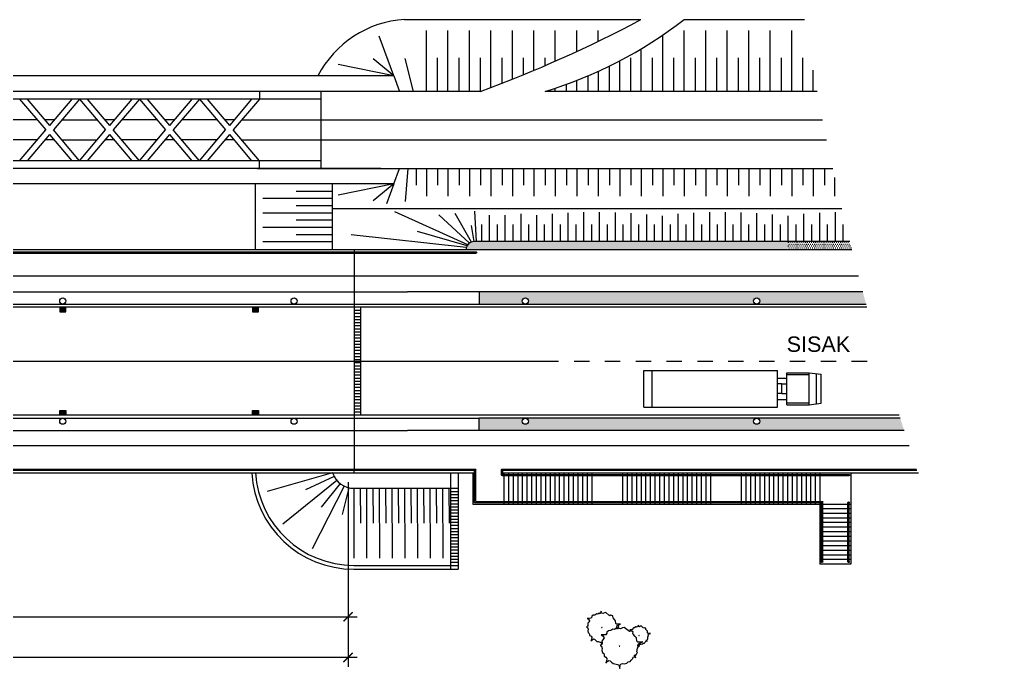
# Model space of a CAD drawing. Header units: millimetres. Extents: x -220 to 35592, y 35 to 30950.
# Drawn here: x 22033 to 28375, y 21822 to 26032 of the extents above; entities that cross this region are included whole.
import ezdxf

# ---------------------------------------------------------------- set-up
doc = ezdxf.new("R2010")
doc.units = ezdxf.units.MM
doc.header["$LTSCALE"] = 350
doc.header["$MEASUREMENT"] = 0
doc.header["$PDSIZE"] = 35
doc.layers.add('050', color=132, linetype='Continuous', lineweight=50)
for name, color, linetype in [('BETON tanko', 40, 'Continuous'), ('KOTE', 9, 'Continuous'), ('POM', 9, 'Continuous'), ('SRAFURA', 8, 'Continuous'), ('Tekst', 3, 'Continuous')]:
    doc.layers.add(name, color=color, linetype=linetype)
doc.styles.get("Standard").update_dxf_attribs({"font": 'ARIAL.TTF'})
doc.dimstyles.new('M1-350', dxfattribs={"dimscale": 30, "dimtxt": 2.5, "dimasz": 2, "dimexe": 2, "dimexo": 2, "dimtad": 1, "dimdec": 0, "dimzin": 9, "dimtxsty": 'Standard', "dimblk": 'ARCHTICK', "dimcen": 2.5, "dimdle": 2, "dimadec": 0, "dimazin": 2, "dimtfac": 1, "dimtdec": 0, "dimtmove": 0, "dimatfit": 2, "dimldrblk": 'ARCHTICK', "dimfxl": 0, "dimfrac": 2, "dimarcsym": 0})

# ---------------------------------------------------------------- blocks, each defined once
blk = doc.blocks.new('_ArchTick')
at = {"layer": '050', "color": 0, "const_width": 0.15}
blk.add_lwpolyline([(-0.5, -0.5), (0.5, 0.5)], dxfattribs=at)
blk = doc.blocks.new('*D30')
at = {"layer": 'Defpoints', "color": 0}
for p in [(24163.5, 23090.7), (15563.5, 22840.7), (24163.5, 22157.7)]:
    blk.add_point(p, dxfattribs=at)
at = {"layer": 'POM', "color": 0, "lineweight": -2}
for p, q in [((24163.5, 23030.7), (24163.5, 22097.7)), ((15563.5, 22780.7), (15563.5, 22097.7)), ((15503.5, 22157.7), (24223.5, 22157.7))]:
    blk.add_line(p, q, dxfattribs=at)
at = {"layer": 'POM', "color": 0, "lineweight": -2, "xscale": 60, "yscale": 60, "zscale": 60, "rotation": 180}
blk.add_blockref('_ArchTick', (15563.5, 22157.7), dxfattribs=at)
at = {"layer": 'POM', "color": 0, "lineweight": -2, "xscale": 60, "yscale": 60, "zscale": 60}
blk.add_blockref('_ArchTick', (24163.5, 22157.7), dxfattribs=at)
at = {"layer": 'POM', "color": 0, "insert": (19728.5, 22214.8), "char_height": 75, "attachment_point": 5}
blk.add_mtext('8600', dxfattribs=at)
blk = doc.blocks.new('*D31')
at = {"layer": 'Defpoints', "color": 0}
for p in [(6963.5, 22564.2), (24163.5, 22564.2), (6963.5, 21893)]:
    blk.add_point(p, dxfattribs=at)
at = {"layer": 'POM', "color": 0, "lineweight": -2}
for p, q in [((6963.5, 22504.2), (6963.5, 21833)), ((24163.5, 22504.2), (24163.5, 21833)), ((24223.5, 21893), (6903.5, 21893))]:
    blk.add_line(p, q, dxfattribs=at)
at = {"layer": 'POM', "color": 0, "lineweight": -2, "xscale": 60, "yscale": 60, "zscale": 60, "rotation": 180}
blk.add_blockref('_ArchTick', (6963.5, 21893), dxfattribs=at)
at = {"layer": 'POM', "color": 0, "lineweight": -2, "xscale": 60, "yscale": 60, "zscale": 60}
blk.add_blockref('_ArchTick', (24163.5, 21893), dxfattribs=at)
at = {"layer": 'POM', "color": 0, "insert": (15563.5, 21950), "char_height": 75, "attachment_point": 5}
blk.add_mtext('17200', dxfattribs=at)

msp = doc.modelspace()

# ---------------------------------------------------------------- hatches: boundary and pattern name
at = {"layer": 'POM'}
h = msp.add_hatch(dxfattribs=at)
h.set_pattern_fill('DOTS', color=256, scale=200, style=0)
edge = h.paths.add_edge_path(flags=16)
edge.add_arc((26813.5, 24205.7), 20, 0, 360)
edge = h.paths.add_edge_path(flags=16)
edge.add_arc((25313.5, 24205.7), 20, 0, 360)
h.paths.add_polyline_path([(27522.8, 24185.7), (27501.1, 24265.7), (25013.5, 24265.7), (25013.5, 24185.7)])
h = msp.add_hatch(dxfattribs=at)
h.set_pattern_fill('DOTS', color=256, scale=200, style=0)
edge = h.paths.add_edge_path(flags=16)
edge.add_arc((26813.5, 23425.7), 20, 0, 360)
edge = h.paths.add_edge_path(flags=16)
edge.add_arc((25313.5, 23425.7), 20, 0, 360)
h.paths.add_polyline_path([(27744, 23445.7), (25013.5, 23445.7), (25013.5, 23365.7), (27770.1, 23365.7)])
h = msp.add_hatch(dxfattribs=at)
h.set_pattern_fill('DOTS', color=256, scale=200, style=0)
edge = h.paths.add_edge_path()
edge.add_arc((22397.5, 23111.7), 4, 0, 360)
h = msp.add_hatch(dxfattribs=at)
h.set_pattern_fill('DOTS', color=256, scale=200, style=0)
edge = h.paths.add_edge_path()
edge.add_arc((22997.5, 23111.7), 4, 0, 360)
h = msp.add_hatch(dxfattribs=at)
h.set_pattern_fill('DOTS', color=256, scale=200, style=0)
edge = h.paths.add_edge_path()
edge.add_arc((23597.5, 23111.7), 4, 0, 360)
h = msp.add_hatch(dxfattribs=at)
h.set_pattern_fill('DOTS', color=256, scale=200, style=0)
edge = h.paths.add_edge_path()
edge.add_arc((24197.5, 23111.7), 4, 0, 360)
h = msp.add_hatch(dxfattribs=at)
h.set_pattern_fill('DOTS', color=256, scale=200, style=0)
edge = h.paths.add_edge_path()
edge.add_arc((24797.5, 23111.7), 4, 0, 360)
h = msp.add_hatch(dxfattribs=at)
h.set_pattern_fill('DOTS', color=256, scale=200, style=0)
edge = h.paths.add_edge_path()
edge.add_arc((27186.3, 23035.7), 5, 0, 360)
h = msp.add_hatch(dxfattribs=at)
h.set_pattern_fill('DOTS', color=256, scale=200, style=0)
edge = h.paths.add_edge_path()
edge.add_arc((28186.3, 23035.7), 5, 0, 360)
h = msp.add_hatch(dxfattribs=at)
h.set_pattern_fill('DOTS', color=256, scale=200, style=0)
edge = h.paths.add_edge_path()
edge.add_arc((27013.1, 22867.4), 5, 0, 360)
h = msp.add_hatch(dxfattribs=at)
h.set_pattern_fill('DOTS', color=256, scale=200, style=0)
edge = h.paths.add_edge_path()
edge.add_arc((26986.3, 22735.7), 5, 0, 360)
h = msp.add_hatch(dxfattribs=at)
h.set_pattern_fill('DOTS', color=256, scale=200, style=0)
edge = h.paths.add_edge_path()
edge.add_arc((27186.3, 22735.7), 5, 0, 360)
h = msp.add_hatch(dxfattribs=at)
h.set_pattern_fill('DOTS', color=256, scale=200, style=0)
edge = h.paths.add_edge_path()
edge.add_arc((27386.3, 22735.7), 5, 0, 360)
h = msp.add_hatch(dxfattribs=at)
h.set_pattern_fill('DOTS', color=256, scale=200, style=0)
edge = h.paths.add_edge_path()
edge.add_arc((27586.3, 22735.7), 5, 0, 360)
h = msp.add_hatch(dxfattribs=at)
h.set_pattern_fill('DOTS', color=256, scale=200, style=0)
edge = h.paths.add_edge_path()
edge.add_arc((27786.3, 22735.7), 5, 0, 360)
h = msp.add_hatch(dxfattribs=at)
h.set_pattern_fill('DOTS', color=256, scale=200, style=0)
edge = h.paths.add_edge_path()
edge.add_arc((27986.3, 22735.7), 5, 0, 360)
h = msp.add_hatch(dxfattribs=at)
h.set_pattern_fill('DOTS', color=256, scale=200, style=0)
edge = h.paths.add_edge_path()
edge.add_arc((28369.8, 22567.6), 5, 0, 360)
h = msp.add_hatch(dxfattribs=at)
h.set_pattern_fill('DOTS', color=256, scale=200, style=0)
edge = h.paths.add_edge_path()
edge.add_arc((27044.7, 22495.7), 5, 0, 360)
h = msp.add_hatch(dxfattribs=at)
h.set_pattern_fill('DOTS', color=256, scale=200, style=0)
edge = h.paths.add_edge_path()
edge.add_arc((27244.7, 22495.7), 5, 0, 360)
h = msp.add_hatch(dxfattribs=at)
h.set_pattern_fill('DOTS', color=256, scale=200, style=0)
edge = h.paths.add_edge_path()
edge.add_arc((27444.7, 22495.7), 5, 0, 360)
h = msp.add_hatch(dxfattribs=at)
h.set_pattern_fill('DOTS', color=256, scale=200, style=0)
edge = h.paths.add_edge_path()
edge.add_arc((27644.7, 22495.7), 5, 0, 360)
h = msp.add_hatch(dxfattribs=at)
h.set_pattern_fill('DOTS', color=256, scale=200, style=0)
edge = h.paths.add_edge_path()
edge.add_arc((27844.7, 22495.7), 5, 0, 360)
h = msp.add_hatch(dxfattribs=at)
h.set_pattern_fill('DOTS', color=256, scale=200, style=0)
edge = h.paths.add_edge_path()
edge.add_arc((28044.7, 22495.7), 5, 0, 360)
at = {"layer": 'SRAFURA'}
h = msp.add_hatch(dxfattribs=at)
h.set_pattern_fill('DOTS', color=256, scale=200, style=0)
edge = h.paths.add_edge_path()
edge.add_arc((24981.7, 24537.4), 53.3, 90.26993, 176.46847)
edge.add_line((24928.5, 24540.7), (27018.3, 24540.7))
edge.add_line((27018.3, 24540.7), (27018.3, 24590.7))
edge.add_line((27018.3, 24590.7), (24981.4, 24590.7))
h = msp.add_hatch(dxfattribs=at)
h.set_pattern_fill('DOTS', color=256, scale=200, style=0)
h.paths.add_polyline_path([(27417, 24590.7), (27429.5, 24540.7), (27018.3, 24540.7), (27018.3, 24590.7)])
h = msp.add_hatch(color=256, dxfattribs=at)
edge = h.paths.add_edge_path()
edge.add_arc((22397.5, 24519.7), 4, 0, 360)
h = msp.add_hatch(color=256, dxfattribs=at)
edge = h.paths.add_edge_path()
edge.add_arc((22997.5, 24519.7), 4, 0, 360)
h = msp.add_hatch(color=256, dxfattribs=at)
edge = h.paths.add_edge_path()
edge.add_arc((23597.5, 24519.7), 4, 0, 360)
h = msp.add_hatch(color=256, dxfattribs=at)
edge = h.paths.add_edge_path()
edge.add_arc((24197.5, 24519.7), 4, 0, 360)
h = msp.add_hatch(color=256, dxfattribs=at)
edge = h.paths.add_edge_path()
edge.add_arc((24797.5, 24519.7), 4, 0, 360)
h = msp.add_hatch(color=256, dxfattribs=at)
edge = h.paths.add_edge_path()
edge.add_arc((24994, 24519.7), 4, 0, 360)

# ---------------------------------------------------------------- linework, layer by layer
at = {"layer": 'BETON tanko'}
for p, q in [((22147.5, 25380.7), (21918.8, 25380.7)), ((22257.6, 25380.7), (22197.5, 25380.7)), ((22307.6, 25380.7), (22536.3, 25380.7)), ((22646.4, 25380.7), (22586.3, 25380.7)), ((22925, 25380.7), (22696.4, 25380.7)), ((23035.1, 25380.7), (22975, 25380.7)), ((23035.1, 25380.7), (22975, 25380.7)), ((23313.8, 25380.7), (23085.1, 25380.7)), ((23423.9, 25380.7), (23363.8, 25380.7)), ((23473.9, 25380.7), (27240.7, 25380.7)), ((22147.5, 25250.7), (21918.8, 25250.7)), ((22257.6, 25250.7), (22197.5, 25250.7)), ((22307.6, 25250.7), (22536.3, 25250.7)), ((22646.4, 25250.7), (22586.3, 25250.7)), ((22925, 25250.7), (22696.4, 25250.7)), ((23035.1, 25250.7), (22975, 25250.7)), ((23035.1, 25250.7), (22975, 25250.7)), ((23313.8, 25250.7), (23085.1, 25250.7)), ((23423.9, 25250.7), (23363.8, 25250.7)), ((23473.9, 25250.7), (27267, 25250.7)), ((24203.5, 24515.7), (24203.5, 23115.7)), ((27474.5, 24365.7), (5596.3, 24365.7)), ((21548.2, 24265.7), (23048.2, 24265.7)), ((23048.2, 24265.7), (24548.2, 24265.7)), ((25013.5, 24265.7), (24548.2, 24265.7)), ((25013.5, 24265.7), (25013.5, 24185.7)), ((15601, 23815.7), (25528.9, 23815.7)), ((25628.9, 23815.7), (25728.9, 23815.7)), ((25828.9, 23815.7), (25928.9, 23815.7)), ((26028.9, 23815.7), (26128.9, 23815.7)), ((26228.9, 23815.7), (26328.9, 23815.7)), ((26428.9, 23815.7), (26528.9, 23815.7)), ((26628.9, 23815.7), (26728.9, 23815.7)), ((26828.9, 23815.7), (26928.9, 23815.7)), ((27028.9, 23815.7), (27128.9, 23815.7)), ((27228.9, 23815.7), (27328.9, 23815.7)), ((27428.9, 23815.7), (27528.9, 23815.7)), ((25013.5, 23365.7), (25013.5, 23445.7)), ((21548.2, 23365.7), (23048.2, 23365.7)), ((23048.2, 23365.7), (24548.2, 23365.7)), ((25013.5, 23365.7), (24548.2, 23365.7)), ((27803.3, 23265.7), (5364.5, 23265.7))]:
    msp.add_line(p, q, dxfattribs=at)
at = {"layer": 'KOTE'}
for p, q in [((15558.7, 24523.7), (24994, 24523.7)), ((15558.7, 24515.7), (24994, 24515.7))]:
    msp.add_line(p, q, dxfattribs=at)
for centre in [(22397.5, 24519.7), (22997.5, 24519.7), (23597.5, 24519.7), (24197.5, 24519.7), (24797.5, 24519.7), (24994, 24519.7)]:
    msp.add_circle(centre, 4, dxfattribs=at)
at = {"layer": 'POM'}
for p, q in [((24529.8, 26031.6), (26062.8, 26031.6)), ((26342.4, 26031.6), (27124.6, 26031.6)), ((24671.6, 25565.7), (24671.6, 25960.8)), ((24811, 25565.7), (24811, 25960.8)), ((24950.3, 25565.7), (24950.3, 25960.8)), ((25089.7, 25590.5), (25089.7, 25960.8)), ((25229, 25644.6), (25229, 25960.8)), ((25368.4, 25701.5), (25368.4, 25960.8)), ((25507.7, 25761.5), (25507.7, 25960.8)), ((25647, 25824.6), (25647, 25960.8)), ((25786.4, 25890.7), (25786.4, 25960.8)), ((26343.8, 25565.7), (26343.8, 25960.8)), ((26483.1, 25565.7), (26483.1, 25960.8)), ((26622.4, 25565.7), (26622.4, 25960.8)), ((26761.8, 25565.7), (26761.8, 25960.8)), ((26901.1, 25565.7), (26901.1, 25960.8)), ((27040.5, 25565.7), (27040.5, 25960.8)), ((24459.6, 25665.7), (24365.6, 25922.9)), ((26204.4, 25565.7), (26204.4, 25930.8)), ((26065.1, 25565.7), (26065.1, 25841.4)), ((24459.6, 25665.7), (24326.8, 25776.1)), ((24588.3, 25565.7), (24532.8, 25779.2)), ((24744.3, 25565.7), (24744.3, 25782.2)), ((24883.7, 25565.7), (24883.7, 25782.2)), ((25023, 25565.7), (25023, 25782.2)), ((25162.4, 25618.3), (25162.4, 25782.2)), ((25301.7, 25673.9), (25301.7, 25782.2)), ((25441.1, 25732.5), (25441.1, 25782.2)), ((25925.7, 25565.7), (25925.7, 25763.2)), ((25998.4, 25565.7), (25998.4, 25782.2)), ((26137.8, 25565.7), (26137.8, 25782.2)), ((26277.1, 25565.7), (26277.1, 25782.2)), ((26416.5, 25565.7), (26416.5, 25782.2)), ((26555.8, 25565.7), (26555.8, 25782.2)), ((26695.1, 25565.7), (26695.1, 25782.2)), ((26834.5, 25565.7), (26834.5, 25782.2)), ((26973.8, 25565.7), (26973.8, 25782.2)), ((27113.2, 25565.7), (27113.2, 25782.2)), ((24459.6, 25665.7), (24099.6, 25739.8)), ((25786.4, 25694.8), (25786.4, 25565.7)), ((25859.1, 25565.7), (25859.1, 25729.5)), ((27179.8, 25565.7), (27179.8, 25703.8)), ((24459.6, 25665.7), (20661.9, 25665.7)), ((24459.6, 25665.7), (24496.1, 25565.7)), ((25647, 25565.7), (25647, 25636.6)), ((25719.7, 25565.7), (25719.7, 25666.1)), ((25023, 25565.7), (8037.9, 25565.7)), ((23588.2, 25565.7), (23588.2, 25515.7)), ((23988.2, 25065.7), (23988.2, 25565.7)), ((27205.1, 25565.7), (25441.1, 25565.7)), ((25507.7, 25565.7), (25507.7, 25586.6)), ((25580.4, 25565.7), (25580.4, 25611.6)), ((23988.2, 25515.7), (8037.9, 25515.7)), ((22033.2, 25515.7), (22202.6, 25315.7)), ((22083.2, 25515.7), (22227.6, 25345.2)), ((22371.9, 25515.7), (22227.6, 25345.2)), ((22421.9, 25515.7), (22252.6, 25315.7)), ((22421.9, 25515.7), (22591.3, 25315.7)), ((22471.9, 25515.7), (22616.3, 25345.2)), ((22760.7, 25515.7), (22616.3, 25345.2)), ((22810.7, 25515.7), (22641.3, 25315.7)), ((22810.7, 25515.7), (22980.1, 25315.7)), ((22860.7, 25515.7), (23005.1, 25345.2)), ((23149.4, 25515.7), (23005.1, 25345.2)), ((23199.4, 25515.7), (23030.1, 25315.7)), ((23199.4, 25515.7), (23368.8, 25315.7)), ((23249.4, 25515.7), (23393.8, 25345.2)), ((23538.2, 25515.7), (23393.8, 25345.2)), ((23588.2, 25515.7), (23418.8, 25315.7)), ((22033.2, 25115.7), (22202.6, 25315.7)), ((22421.9, 25115.7), (22252.6, 25315.7)), ((22421.9, 25115.7), (22591.3, 25315.7)), ((22810.7, 25115.7), (22641.3, 25315.7)), ((22810.7, 25115.7), (22980.1, 25315.7)), ((23199.4, 25115.7), (23030.1, 25315.7)), ((23199.4, 25115.7), (23368.8, 25315.7)), ((23588.2, 25115.7), (23418.8, 25315.7)), ((22227.6, 25286.1), (22083.2, 25115.7)), ((22227.6, 25286.1), (22371.9, 25115.7)), ((22616.3, 25286.1), (22471.9, 25115.7)), ((22616.3, 25286.1), (22760.7, 25115.7)), ((23005.1, 25286.1), (22860.7, 25115.7)), ((23005.1, 25286.1), (23149.4, 25115.7)), ((23393.8, 25286.1), (23249.4, 25115.7)), ((23393.8, 25286.1), (23538.2, 25115.7)), ((23988.2, 25115.7), (8037.9, 25115.7)), ((23588.2, 25065.7), (23588.2, 25115.7)), ((23977, 25065.7), (8037.9, 25065.7)), ((23574.7, 25065.7), (27306.3, 25065.7)), ((24377, 25065.7), (23977, 25065.7)), ((24459.6, 24965.7), (24496.1, 25065.7)), ((24494.1, 25065.7), (25246.8, 25065.7)), ((24552.2, 25065.7), (24534, 24852.1)), ((24605, 25065.7), (24605, 24957.4)), ((24671.6, 25065.7), (24671.6, 24885.3)), ((24744.3, 25065.7), (24744.3, 24957.4)), ((24811, 25065.7), (24811, 24885.3)), ((24883.7, 25065.7), (24883.7, 24957.4)), ((24950.3, 25065.7), (24950.3, 24885.3)), ((25023, 25065.7), (25023, 24957.4)), ((25089.7, 25065.7), (25089.7, 24885.3)), ((25162.4, 25065.7), (25162.4, 24957.4)), ((25229, 25065.7), (25229, 24885.3)), ((25301.7, 25065.7), (25301.7, 24957.4)), ((25368.4, 25065.7), (25368.4, 24885.3)), ((25441.1, 25065.7), (25441.1, 24957.4)), ((25507.7, 25065.7), (25507.7, 24885.3)), ((25580.4, 25065.7), (25580.4, 24957.4)), ((25647, 25065.7), (25647, 24885.3)), ((25719.7, 25065.7), (25719.7, 24957.4)), ((25786.4, 25065.7), (25786.4, 24885.3)), ((25859.1, 25065.7), (25859.1, 24957.4)), ((25925.7, 25065.7), (25925.7, 24885.3)), ((25998.4, 25065.7), (25998.4, 24957.4)), ((26065.1, 25065.7), (26065.1, 24885.3)), ((26137.8, 25065.7), (26137.8, 24957.4)), ((26204.4, 25065.7), (26204.4, 24885.3)), ((26277.1, 25065.7), (26277.1, 24957.4)), ((26343.8, 25065.7), (26343.8, 24885.3)), ((26416.5, 25065.7), (26416.5, 24957.4)), ((26483.1, 25065.7), (26483.1, 24885.3)), ((26555.8, 25065.7), (26555.8, 24957.4)), ((26622.4, 25065.7), (26622.4, 24885.3)), ((26695.1, 25065.7), (26695.1, 24957.4)), ((26761.8, 25065.7), (26761.8, 24885.3)), ((26834.5, 25065.7), (26834.5, 24957.4)), ((26901.1, 25065.7), (26901.1, 24885.3)), ((26973.8, 25065.7), (26973.8, 24957.4)), ((27040.5, 25065.7), (27040.5, 24885.3)), ((27113.2, 25065.7), (27113.2, 24957.4)), ((27179.8, 25065.7), (27179.8, 24885.3)), ((27252.5, 25065.7), (27252.5, 24957.4)), ((27319.2, 25007.3), (27319.2, 24885.3)), ((24459.6, 24965.7), (20513.9, 24965.7)), ((23563.5, 24540.7), (23563.5, 24965.7)), ((24063.5, 24540.7), (24063.5, 24965.7)), ((24459.6, 24965.7), (24099.6, 24891.5)), ((24459.6, 24965.7), (24326.8, 24855.2)), ((24459.6, 24965.7), (24412.6, 24837)), ((24063.5, 24869.8), (23610.6, 24869.8)), ((24063.5, 24916.6), (23826.9, 24916.6)), ((24063.5, 24823), (23826.9, 24823)), ((24063.5, 24805.7), (27365.2, 24805.7)), ((24063.5, 24776.2), (23610.6, 24776.2)), ((24940.2, 24570.8), (24466.5, 24783.3)), ((24951.4, 24581.2), (24751.8, 24763.6)), ((24963.6, 24587.5), (24857.7, 24774.4)), ((24996.3, 24590.7), (24984.9, 24787.9)), ((25081.4, 24590.7), (25081.4, 24761.8)), ((25183.4, 24590.7), (25183.4, 24761.8)), ((25285.3, 24590.7), (25285.3, 24770.9)), ((25387.3, 24590.7), (25387.3, 24761.8)), ((25489.2, 24590.7), (25489.2, 24770.9)), ((25591.2, 24590.7), (25591.2, 24777.3)), ((25693.1, 24590.7), (25693.1, 24780.9)), ((25795, 24590.7), (25795, 24781.7)), ((25897, 24590.7), (25897, 24779.7)), ((25998.9, 24590.7), (25998.9, 24775)), ((26100.9, 24590.7), (26100.9, 24767.6)), ((26202.8, 24590.7), (26202.8, 24757.3)), ((26304.7, 24590.7), (26304.7, 24770.9)), ((26406.7, 24590.7), (26406.7, 24777.3)), ((26508.6, 24590.7), (26508.6, 24780.9)), ((26610.6, 24590.7), (26610.6, 24781.7)), ((26712.5, 24590.7), (26712.5, 24779.7)), ((26814.5, 24590.7), (26814.5, 24775)), ((26916.4, 24590.7), (26916.4, 24767.6)), ((27018.3, 24590.7), (27018.3, 24757.3)), ((27120.3, 24590.7), (27120.3, 24770.9)), ((27222.2, 24590.7), (27222.2, 24777.3)), ((27324.2, 24590.7), (27324.2, 24780.9)), ((24063.5, 24682.5), (23610.6, 24682.5)), ((24063.5, 24729.3), (23826.9, 24729.3)), ((24981.4, 24590.7), (24963.1, 24696.4)), ((25030.5, 24590.7), (25030.5, 24701)), ((25132.4, 24590.7), (25132.4, 24701)), ((25234.4, 24590.7), (25234.4, 24701)), ((25336.3, 24590.7), (25336.3, 24701)), ((25438.2, 24590.7), (25438.2, 24701)), ((25540.2, 24590.7), (25540.2, 24701)), ((25642.1, 24590.7), (25642.1, 24701)), ((25744.1, 24590.7), (25744.1, 24701)), ((25846, 24590.7), (25846, 24701)), ((25948, 24590.7), (25948, 24701)), ((26049.9, 24590.7), (26049.9, 24701)), ((26151.8, 24590.7), (26151.8, 24701)), ((26253.8, 24590.7), (26253.8, 24701)), ((26355.7, 24590.7), (26355.7, 24701)), ((26457.7, 24590.7), (26457.7, 24701)), ((26559.6, 24590.7), (26559.6, 24701)), ((26661.5, 24590.7), (26661.5, 24701)), ((26763.5, 24590.7), (26763.5, 24701)), ((26865.4, 24590.7), (26865.4, 24701)), ((26967.4, 24590.7), (26967.4, 24701)), ((27069.3, 24590.7), (27069.3, 24701)), ((27171.2, 24590.7), (27171.2, 24701)), ((27273.2, 24590.7), (27273.2, 24701)), ((27375.1, 24590.7), (27375.1, 24701)), ((24063.5, 24635.7), (23826.9, 24635.7)), ((24930.3, 24551.7), (24184.4, 24635.1)), ((24935.4, 24563.8), (24613.6, 24656)), ((24063.5, 24588.9), (23610.6, 24588.9)), ((27018.3, 24590.7), (24981.4, 24590.7)), ((27417, 24590.7), (27018.3, 24590.7)), ((20424, 24540.7), (24928.5, 24540.7)), ((24203.5, 24540.7), (24203.5, 24523.7)), ((24928.5, 24540.7), (27018.3, 24540.7)), ((27018.3, 24540.7), (27429.5, 24540.7)), ((27501.1, 24265.7), (25013.5, 24265.7)), ((23047.2, 24165.7), (21547.2, 24165.7)), ((21549.1, 24185.7), (23049.1, 24185.7)), ((22333.5, 24165.7), (22293.5, 24165.7)), ((22293.5, 24165.7), (22293.5, 24135.7)), ((22298.5, 24135.7), (22298.5, 24165.7)), ((22303.5, 24135.7), (22303.5, 24165.7)), ((22308.5, 24135.7), (22308.5, 24165.7)), ((22313.5, 24135.7), (22313.5, 24165.7)), ((22318.5, 24135.7), (22318.5, 24165.7)), ((22323.5, 24135.7), (22323.5, 24165.7)), ((22328.5, 24135.7), (22328.5, 24165.7)), ((22333.5, 24135.7), (22333.5, 24165.7)), ((24547.2, 24165.7), (23047.2, 24165.7)), ((23049.1, 24185.7), (24549.1, 24185.7)), ((23543.5, 24165.7), (23543.5, 24135.7)), ((23583.5, 24165.7), (23543.5, 24165.7)), ((23548.5, 24135.7), (23548.5, 24165.7)), ((23553.5, 24135.7), (23553.5, 24165.7)), ((23558.5, 24135.7), (23558.5, 24165.7)), ((23563.5, 24135.7), (23563.5, 24165.7)), ((23568.5, 24135.7), (23568.5, 24165.7)), ((23573.5, 24135.7), (23573.5, 24165.7)), ((23578.5, 24135.7), (23578.5, 24165.7)), ((23583.5, 24135.7), (23583.5, 24165.7)), ((24243.5, 24165.7), (24243.5, 23465.7)), ((26047.2, 24165.7), (24547.2, 24165.7)), ((24549.1, 24185.7), (25013.5, 24185.7)), ((25013.5, 24185.7), (27522.8, 24185.7)), ((27528.3, 24165.7), (26047.2, 24165.7)), ((22293.5, 24135.7), (22333.5, 24135.7)), ((23543.5, 24135.7), (23583.5, 24135.7)), ((24203.5, 24145.7), (24243.5, 24145.7)), ((24203.5, 24125.7), (24243.5, 24125.7)), ((24203.5, 24105.7), (24243.5, 24105.7)), ((24203.5, 24085.7), (24243.5, 24085.7)), ((24203.5, 24065.7), (24243.5, 24065.7)), ((24203.5, 24045.7), (24243.5, 24045.7)), ((24203.5, 24025.7), (24243.5, 24025.7)), ((24203.5, 24005.7), (24243.5, 24005.7)), ((24203.5, 23985.7), (24243.5, 23985.7)), ((24203.5, 23965.7), (24243.5, 23965.7)), ((24203.5, 23945.7), (24243.5, 23945.7)), ((24203.5, 23925.7), (24243.5, 23925.7)), ((24203.5, 23905.7), (24243.5, 23905.7)), ((24203.5, 23885.7), (24243.5, 23885.7)), ((24203.5, 23865.7), (24243.5, 23865.7)), ((24203.5, 23845.7), (24243.5, 23845.7)), ((24203.5, 23825.7), (24243.5, 23825.7)), ((24203.5, 23805.7), (24243.5, 23805.7)), ((24203.5, 23785.7), (24243.5, 23785.7)), ((24203.5, 23765.7), (24243.5, 23765.7)), ((24203.5, 23745.7), (24243.5, 23745.7)), ((24203.5, 23725.7), (24243.5, 23725.7)), ((26081.9, 23754.9), (26948.2, 23754.9)), ((26081.9, 23517.7), (26081.9, 23754.9)), ((26134.7, 23517.7), (26134.7, 23754.9)), ((26948.2, 23517.7), (26948.2, 23754.9)), ((27009.4, 23531.9), (27009.4, 23740.7)), ((27009.4, 23740.7), (27154.1, 23740.7)), ((27009.4, 23728), (27154.1, 23728)), ((27154.1, 23740.7), (27232.3, 23730.4)), ((27154.1, 23531.9), (27154.1, 23740.7)), ((27201.7, 23538.1), (27201.7, 23734.4)), ((27232.3, 23542.2), (27232.3, 23730.4)), ((24203.5, 23705.7), (24243.5, 23705.7)), ((24203.5, 23685.7), (24243.5, 23685.7)), ((24203.5, 23665.7), (24243.5, 23665.7)), ((26948.2, 23704.8), (27009.4, 23704.8)), ((26976, 23667.4), (26948.2, 23667.4)), ((26976, 23667.4), (27009.4, 23667.4)), ((26976, 23605.2), (26976, 23667.4)), ((24203.5, 23645.7), (24243.5, 23645.7)), ((24203.5, 23625.7), (24243.5, 23625.7)), ((24203.5, 23605.7), (24243.5, 23605.7)), ((26976, 23605.2), (26948.2, 23605.2)), ((26976, 23605.2), (27009.4, 23605.2)), ((24203.5, 23585.7), (24243.5, 23585.7)), ((24203.5, 23565.7), (24243.5, 23565.7)), ((24203.5, 23545.7), (24243.5, 23545.7)), ((26948.2, 23567.7), (27009.4, 23567.7)), ((27009.4, 23544.5), (27154.1, 23544.5)), ((27009.4, 23531.9), (27154.1, 23531.9)), ((27154.1, 23531.9), (27232.3, 23542.2)), ((23047.2, 23465.7), (21547.2, 23465.7)), ((22293.5, 23465.7), (22293.5, 23495.7)), ((22293.5, 23495.7), (22333.5, 23495.7)), ((22333.5, 23465.7), (22293.5, 23465.7)), ((22298.5, 23465.7), (22298.5, 23495.7)), ((22303.5, 23465.7), (22303.5, 23495.7)), ((22308.5, 23465.7), (22308.5, 23495.7)), ((22313.5, 23465.7), (22313.5, 23495.7)), ((22318.5, 23465.7), (22318.5, 23495.7)), ((22323.5, 23465.7), (22323.5, 23495.7)), ((22328.5, 23465.7), (22328.5, 23495.7)), ((22333.5, 23495.7), (22333.5, 23465.7)), ((24547.2, 23465.7), (23047.2, 23465.7)), ((23543.5, 23495.7), (23583.5, 23495.7)), ((23543.5, 23465.7), (23543.5, 23495.7)), ((23583.5, 23465.7), (23543.5, 23465.7)), ((23548.5, 23465.7), (23548.5, 23495.7)), ((23553.5, 23465.7), (23553.5, 23495.7)), ((23558.5, 23465.7), (23558.5, 23495.7)), ((23563.5, 23465.7), (23563.5, 23495.7)), ((23568.5, 23465.7), (23568.5, 23495.7)), ((23573.5, 23465.7), (23573.5, 23495.7)), ((23578.5, 23465.7), (23578.5, 23495.7)), ((23583.5, 23495.7), (23583.5, 23465.7)), ((24203.5, 23525.7), (24243.5, 23525.7)), ((24203.5, 23505.7), (24243.5, 23505.7)), ((24203.5, 23485.7), (24243.5, 23485.7)), ((27737.5, 23465.7), (24547.2, 23465.7)), ((26081.9, 23517.7), (26948.2, 23517.7)), ((21549.1, 23445.7), (23049.1, 23445.7)), ((23049.1, 23445.7), (24549.1, 23445.7)), ((24549.1, 23445.7), (25013.5, 23445.7)), ((27744, 23445.7), (25013.5, 23445.7)), ((27770.1, 23365.7), (25013.5, 23365.7)), ((15792.5, 23115.7), (24987.5, 23115.7)), ((15796.5, 23107.7), (24983.5, 23107.7)), ((20117.4, 23090.7), (24402.5, 23090.7)), ((24063.5, 23090.7), (23639.2, 22969.5)), ((24203.5, 23090.7), (24203.5, 23107.7)), ((24402.5, 23090.7), (24928.5, 23090.7)), ((24828.5, 23090.7), (24828.5, 22465.7)), ((24878.5, 23090.7), (24878.5, 22465.7)), ((24928.5, 23090.7), (24983.5, 23090.7)), ((24973.5, 23090.7), (24973.5, 22887.7)), ((24973.5, 23090.7), (24983.5, 23090.7)), ((24983.5, 22897.7), (24983.5, 23107.7)), ((24991.5, 22905.7), (24991.5, 23111.7)), ((25159.5, 23076.7), (25159.5, 23111.7)), ((25163.5, 23115.7), (27849.7, 23115.7)), ((25167.5, 23107.7), (27853.1, 23107.7)), ((25167.5, 23080.7), (25167.5, 23107.7)), ((25167.5, 23090.7), (27423.5, 23090.7)), ((25167.5, 23090.7), (27863.2, 23090.7)), ((25173.5, 23090.7), (25173.5, 23080.7)), ((25203.5, 23090.7), (25203.5, 23080.7)), ((25233.5, 23090.7), (25233.5, 23080.7)), ((25263.5, 23090.7), (25263.5, 23080.7)), ((25293.5, 23090.7), (25293.5, 23080.7)), ((25323.5, 23090.7), (25323.5, 23080.7)), ((25353.5, 23090.7), (25353.5, 23080.7)), ((25383.5, 23090.7), (25383.5, 23080.7)), ((25413.5, 23090.7), (25413.5, 23080.7)), ((25443.5, 23090.7), (25443.5, 23080.7)), ((25473.5, 23090.7), (25473.5, 23080.7)), ((25503.5, 23090.7), (25503.5, 23080.7)), ((25533.5, 23090.7), (25533.5, 23080.7)), ((25563.5, 23090.7), (25563.5, 23080.7)), ((25593.5, 23090.7), (25593.5, 23080.7)), ((25623.5, 23090.7), (25623.5, 23080.7)), ((25653.5, 23090.7), (25653.5, 23080.7)), ((25683.5, 23090.7), (25683.5, 23080.7)), ((25713.5, 23090.7), (25713.5, 23080.7)), ((25743.5, 23090.7), (25743.5, 23080.7)), ((25943.5, 23090.7), (25943.5, 23080.7)), ((25973.5, 23090.7), (25973.5, 23080.7)), ((26003.5, 23090.7), (26003.5, 23080.7)), ((26033.5, 23090.7), (26033.5, 23080.7)), ((26063.5, 23090.7), (26063.5, 23080.7)), ((26093.5, 23090.7), (26093.5, 23080.7)), ((26123.5, 23090.7), (26123.5, 23080.7)), ((26153.5, 23090.7), (26153.5, 23080.7)), ((26183.5, 23090.7), (26183.5, 23080.7)), ((26213.5, 23090.7), (26213.5, 23080.7)), ((26243.5, 23090.7), (26243.5, 23080.7)), ((26273.5, 23090.7), (26273.5, 23080.7)), ((26303.5, 23090.7), (26303.5, 23080.7)), ((26333.5, 23090.7), (26333.5, 23080.7)), ((26363.5, 23090.7), (26363.5, 23080.7)), ((26393.5, 23090.7), (26393.5, 23080.7)), ((26423.5, 23090.7), (26423.5, 23080.7)), ((26453.5, 23090.7), (26453.5, 23080.7)), ((26483.5, 23090.7), (26483.5, 23080.7)), ((26513.5, 23090.7), (26513.5, 23080.7)), ((26713.5, 23090.7), (26713.5, 23080.7)), ((26743.5, 23090.7), (26743.5, 23080.7)), ((26773.5, 23090.7), (26773.5, 23080.7)), ((26803.5, 23090.7), (26803.5, 23080.7)), ((26833.5, 23090.7), (26833.5, 23080.7)), ((26863.5, 23090.7), (26863.5, 23080.7)), ((26893.5, 23090.7), (26893.5, 23080.7)), ((26913.1, 23090.7), (27863.2, 23090.7)), ((26923.5, 23090.7), (26923.5, 23080.7)), ((26953.5, 23090.7), (26953.5, 23080.7)), ((26983.5, 23090.7), (26983.5, 23080.7)), ((27013.5, 23090.7), (27013.5, 23080.7)), ((27043.5, 23090.7), (27043.5, 23080.7)), ((27073.5, 23090.7), (27073.5, 23080.7)), ((27103.5, 23090.7), (27103.5, 23080.7)), ((27133.5, 23090.7), (27133.5, 23080.7)), ((27163.5, 23090.7), (27163.5, 23080.7)), ((27193.5, 23090.7), (27193.5, 23080.7)), ((27223.5, 23090.7), (27223.5, 23080.7)), ((27423.5, 23090.7), (27423.5, 22497.7)), ((24091.2, 23041.3), (23739.5, 22758.6)), ((24073.2, 23067.9), (23888.1, 22980)), ((24111.7, 23021.8), (23988.8, 22868.2)), ((25163.5, 23072.7), (27413.5, 23072.7)), ((25167.5, 23080.7), (27413.5, 23080.7)), ((25173.5, 23072.7), (25173.5, 22905.7)), ((25203.5, 23072.7), (25203.5, 22905.7)), ((25233.5, 23072.7), (25233.5, 22905.7)), ((25263.5, 23072.7), (25263.5, 22905.7)), ((25293.5, 23072.7), (25293.5, 22905.7)), ((25323.5, 23072.7), (25323.5, 22905.7)), ((25353.5, 23072.7), (25353.5, 22905.7)), ((25383.5, 23072.7), (25383.5, 22905.7)), ((25413.5, 23072.7), (25413.5, 22905.7)), ((25443.5, 23072.7), (25443.5, 22905.7)), ((25473.5, 23072.7), (25473.5, 22905.7)), ((25503.5, 23072.7), (25503.5, 22905.7)), ((25533.5, 23072.7), (25533.5, 22905.7)), ((25563.5, 23072.7), (25563.5, 22905.7)), ((25593.5, 23072.7), (25593.5, 22905.7)), ((25623.5, 23072.7), (25623.5, 22905.7)), ((25653.5, 23072.7), (25653.5, 22905.7)), ((25683.5, 23072.7), (25683.5, 22905.7)), ((25713.5, 23072.7), (25713.5, 22905.7)), ((25743.5, 23072.7), (25743.5, 22905.7)), ((25943.5, 23072.7), (25943.5, 22905.7)), ((25973.5, 23072.7), (25973.5, 22905.7)), ((26003.5, 23072.7), (26003.5, 22905.7)), ((26033.5, 23072.7), (26033.5, 22905.7)), ((26063.5, 23072.7), (26063.5, 22905.7)), ((26093.5, 23072.7), (26093.5, 22905.7)), ((26123.5, 23072.7), (26123.5, 22905.7)), ((26153.5, 23072.7), (26153.5, 22905.7)), ((26183.5, 23072.7), (26183.5, 22905.7)), ((26213.5, 23072.7), (26213.5, 22905.7)), ((26243.5, 23072.7), (26243.5, 22905.7)), ((26273.5, 23072.7), (26273.5, 22905.7)), ((26303.5, 23072.7), (26303.5, 22905.7)), ((26333.5, 23072.7), (26333.5, 22905.7)), ((26363.5, 23072.7), (26363.5, 22905.7)), ((26393.5, 23072.7), (26393.5, 22905.7)), ((26423.5, 23072.7), (26423.5, 22905.7)), ((26453.5, 23072.7), (26453.5, 22905.7)), ((26483.5, 23072.7), (26483.5, 22905.7)), ((26513.5, 23072.7), (26513.5, 22905.7)), ((26713.5, 23072.7), (26713.5, 22905.7)), ((26743.5, 23072.7), (26743.5, 22905.7)), ((26773.5, 23072.7), (26773.5, 22905.7)), ((26803.5, 23072.7), (26803.5, 22905.7)), ((26833.5, 23072.7), (26833.5, 22905.7)), ((26863.5, 23072.7), (26863.5, 22905.7)), ((26893.5, 23072.7), (26893.5, 22905.7)), ((26923.5, 23072.7), (26923.5, 22905.7)), ((26953.5, 23072.7), (26953.5, 22905.7)), ((26983.5, 23072.7), (26983.5, 22905.7)), ((27013.5, 23072.7), (27013.5, 22905.7)), ((27043.5, 23072.7), (27043.5, 22905.7)), ((27073.5, 23072.7), (27073.5, 22905.7)), ((27103.5, 23072.7), (27103.5, 22905.7)), ((27133.5, 23072.7), (27133.5, 22905.7)), ((27163.5, 23072.7), (27163.5, 22905.7)), ((27193.5, 23072.7), (27193.5, 22905.7)), ((27223.5, 23072.7), (27223.5, 22905.7)), ((24138, 23005.3), (23931.2, 22598.7)), ((24167.8, 22994.6), (24126.2, 22820.3)), ((24201.5, 22990.7), (24202, 22537.2)), ((24201.5, 22990.7), (24828.5, 22990.7)), ((24242.6, 22990.7), (24243.4, 22763.9)), ((24283.7, 22990.7), (24284.2, 22537.2)), ((24324.8, 22990.7), (24325.6, 22763.9)), ((24365.9, 22990.7), (24366.5, 22537.2)), ((24407, 22990.7), (24407.9, 22763.9)), ((24448.1, 22990.7), (24448.7, 22537.2)), ((24489.2, 22990.7), (24490.1, 22763.9)), ((24530.3, 22990.7), (24530.9, 22537.2)), ((24571.5, 22990.7), (24572.3, 22763.9)), ((24612.6, 22990.7), (24613.1, 22537.2)), ((24653.7, 22990.7), (24654.5, 22763.9)), ((24694.8, 22990.7), (24695.3, 22537.2)), ((24735.9, 22990.7), (24736.7, 22763.9)), ((24777, 22990.7), (24777.6, 22537.2)), ((24818.1, 22990.7), (24819, 22763.9)), ((24828.5, 22990.7), (24878.5, 22990.7)), ((24828.5, 22970.7), (24878.5, 22970.7)), ((24828.5, 22950.7), (24878.5, 22950.7)), ((24828.5, 22930.7), (24878.5, 22930.7)), ((24828.5, 22910.7), (24878.5, 22910.7)), ((24983.5, 22897.7), (27233.5, 22897.7)), ((24991.5, 22905.7), (27237.5, 22905.7)), ((25173.5, 22897.7), (25173.5, 22887.7)), ((25203.5, 22897.7), (25203.5, 22887.7)), ((25233.5, 22897.7), (25233.5, 22887.7)), ((25263.5, 22897.7), (25263.5, 22887.7)), ((25293.5, 22897.7), (25293.5, 22887.7)), ((25323.5, 22897.7), (25323.5, 22887.7)), ((25353.5, 22897.7), (25353.5, 22887.7)), ((25383.5, 22897.7), (25383.5, 22887.7)), ((25413.5, 22897.7), (25413.5, 22887.7)), ((25443.5, 22897.7), (25443.5, 22887.7)), ((25473.5, 22897.7), (25473.5, 22887.7)), ((25503.5, 22897.7), (25503.5, 22887.7)), ((25533.5, 22897.7), (25533.5, 22887.7)), ((25563.5, 22897.7), (25563.5, 22887.7)), ((25593.5, 22897.7), (25593.5, 22887.7)), ((25623.5, 22897.7), (25623.5, 22887.7)), ((25653.5, 22897.7), (25653.5, 22887.7)), ((25683.5, 22897.7), (25683.5, 22887.7)), ((25713.5, 22897.7), (25713.5, 22887.7)), ((25743.5, 22897.7), (25743.5, 22887.7)), ((25943.5, 22897.7), (25943.5, 22887.7)), ((25973.5, 22897.7), (25973.5, 22887.7)), ((26003.5, 22897.7), (26003.5, 22887.7)), ((26033.5, 22897.7), (26033.5, 22887.7)), ((26063.5, 22897.7), (26063.5, 22887.7)), ((26093.5, 22897.7), (26093.5, 22887.7)), ((26123.5, 22897.7), (26123.5, 22887.7)), ((26153.5, 22897.7), (26153.5, 22887.7)), ((26183.5, 22897.7), (26183.5, 22887.7)), ((26213.5, 22897.7), (26213.5, 22887.7)), ((26243.5, 22897.7), (26243.5, 22887.7)), ((26273.5, 22897.7), (26273.5, 22887.7)), ((26303.5, 22897.7), (26303.5, 22887.7)), ((26333.5, 22897.7), (26333.5, 22887.7)), ((26363.5, 22897.7), (26363.5, 22887.7)), ((26393.5, 22897.7), (26393.5, 22887.7)), ((26423.5, 22897.7), (26423.5, 22887.7)), ((26453.5, 22897.7), (26453.5, 22887.7)), ((26483.5, 22897.7), (26483.5, 22887.7)), ((26513.5, 22897.7), (26513.5, 22887.7)), ((26713.5, 22897.7), (26713.5, 22887.7)), ((26743.5, 22897.7), (26743.5, 22887.7)), ((26773.5, 22897.7), (26773.5, 22887.7)), ((26803.5, 22897.7), (26803.5, 22887.7)), ((26833.5, 22897.7), (26833.5, 22887.7)), ((26863.5, 22897.7), (26863.5, 22887.7)), ((26893.5, 22897.7), (26893.5, 22887.7)), ((26923.5, 22897.7), (26923.5, 22887.7)), ((26953.5, 22897.7), (26953.5, 22887.7)), ((26983.5, 22897.7), (26983.5, 22887.7)), ((27013.5, 22897.7), (27013.5, 22887.7)), ((27043.5, 22897.7), (27043.5, 22887.7)), ((27073.5, 22897.7), (27073.5, 22887.7)), ((27103.5, 22897.7), (27103.5, 22887.7)), ((27133.5, 22897.7), (27133.5, 22887.7)), ((27163.5, 22897.7), (27163.5, 22887.7)), ((27193.5, 22897.7), (27193.5, 22887.7)), ((27223.5, 22897.7), (27223.5, 22497.7)), ((27233.5, 22512.7), (27233.5, 22897.7)), ((27241.5, 22512.7), (27241.5, 22901.7)), ((27405.5, 22512.7), (27405.5, 22897.7)), ((27413.5, 22512.7), (27413.5, 22897.7)), ((24828.5, 22890.7), (24878.5, 22890.7)), ((24828.5, 22870.7), (24878.5, 22870.7)), ((24828.5, 22850.7), (24878.5, 22850.7)), ((24828.5, 22830.7), (24878.5, 22830.7)), ((24973.5, 22887.7), (27233.5, 22887.7)), ((27233.5, 22857.7), (27223.5, 22857.7)), ((27241.5, 22887.7), (27405.5, 22887.7)), ((27405.5, 22857.7), (27241.5, 22857.7)), ((27413.5, 22887.7), (27423.5, 22887.7)), ((27423.5, 22857.7), (27413.5, 22857.7)), ((24828.5, 22810.7), (24878.5, 22810.7)), ((24828.5, 22790.7), (24878.5, 22790.7)), ((24828.5, 22770.7), (24878.5, 22770.7)), ((27233.5, 22827.7), (27223.5, 22827.7)), ((27233.5, 22797.7), (27223.5, 22797.7)), ((27233.5, 22767.7), (27223.5, 22767.7)), ((27405.5, 22827.7), (27241.5, 22827.7)), ((27405.5, 22797.7), (27241.5, 22797.7)), ((27405.5, 22767.7), (27241.5, 22767.7)), ((27423.5, 22827.7), (27413.5, 22827.7)), ((27423.5, 22797.7), (27413.5, 22797.7)), ((27423.5, 22767.7), (27413.5, 22767.7)), ((24828.5, 22750.7), (24878.5, 22750.7)), ((24828.5, 22730.7), (24878.5, 22730.7)), ((24828.5, 22710.7), (24878.5, 22710.7)), ((27233.5, 22737.7), (27223.5, 22737.7)), ((27233.5, 22707.7), (27223.5, 22707.7)), ((27405.5, 22737.7), (27241.5, 22737.7)), ((27405.5, 22707.7), (27241.5, 22707.7)), ((27423.5, 22737.7), (27413.5, 22737.7)), ((27423.5, 22707.7), (27413.5, 22707.7)), ((24828.5, 22690.7), (24878.5, 22690.7)), ((24828.5, 22670.7), (24878.5, 22670.7)), ((24828.5, 22650.7), (24878.5, 22650.7)), ((27233.5, 22677.7), (27223.5, 22677.7)), ((27233.5, 22647.7), (27223.5, 22647.7)), ((27405.5, 22677.7), (27241.5, 22677.7)), ((27405.5, 22647.7), (27241.5, 22647.7)), ((27423.5, 22677.7), (27413.5, 22677.7)), ((27423.5, 22647.7), (27413.5, 22647.7)), ((24828.5, 22630.7), (24878.5, 22630.7)), ((24828.5, 22610.7), (24878.5, 22610.7)), ((24828.5, 22590.7), (24878.5, 22590.7)), ((27233.5, 22617.7), (27223.5, 22617.7)), ((27233.5, 22587.7), (27223.5, 22587.7)), ((27405.5, 22617.7), (27241.5, 22617.7)), ((27405.5, 22587.7), (27241.5, 22587.7)), ((27423.5, 22617.7), (27413.5, 22617.7)), ((27423.5, 22587.7), (27413.5, 22587.7)), ((24828.5, 22570.7), (24878.5, 22570.7)), ((24828.5, 22550.7), (24878.5, 22550.7)), ((24828.5, 22530.7), (24878.5, 22530.7)), ((27233.5, 22557.7), (27223.5, 22557.7)), ((27233.5, 22527.7), (27223.5, 22527.7)), ((27405.5, 22557.7), (27241.5, 22557.7)), ((27405.5, 22527.7), (27241.5, 22527.7)), ((27423.5, 22557.7), (27413.5, 22557.7)), ((27423.5, 22527.7), (27413.5, 22527.7)), ((24201.5, 22490.7), (24878.5, 22490.7)), ((24201.5, 22465.7), (24878.5, 22465.7)), ((24828.5, 22510.7), (24878.5, 22510.7)), ((27423.5, 22497.7), (27223.5, 22497.7))]:
    msp.add_line(p, q, dxfattribs=at)
for points in [[(25903.8, 22078.5), (25907.3, 22082.4), (25905.5, 22092.6), (25907.9, 22099.6), (25918.9, 22105.1), (25931.1, 22109.8), (25920.1, 22109), (25904.8, 22109), (25899.4, 22113.7), (25898.1, 22131.7), (25892, 22138.7), (25881.7, 22149.7), (25879.8, 22155.2), (25880.4, 22163), (25868.2, 22166.9), (25862.1, 22163.8), (25854.8, 22168.5), (25834.7, 22184.9), (25826.1, 22182.6), (25815.1, 22177.9), (25806.6, 22179.4), (25804.1, 22193.5), (25799.3, 22175.5), (25791.3, 22179.4), (25784, 22174.7), (25776.1, 22175.5), (25764.5, 22168.5), (25752.9, 22167.7), (25744.9, 22160.7), (25744.9, 22154.4), (25738.8, 22147.4), (25727.8, 22145.8), (25714.4, 22145.8), (25723.6, 22141.1), (25729.7, 22130.9), (25724.2, 22120.8), (25718.1, 22114.5), (25719.3, 22105.1), (25717.5, 22095.7), (25709.5, 22091), (25716.9, 22087.1), (25720.5, 22076.2), (25718.1, 22066), (25721.1, 22054.2), (25727.8, 22049.6), (25729.7, 22043.3), (25729.7, 22035.5), (25739.4, 22030.8), (25744.3, 22024.5), (25743.1, 22010.4), (25738.8, 22000.3), (25746.8, 22008.1), (25754.7, 22013.6), (25760.8, 22012), (25768.1, 22004.2), (25777.3, 21997.1), (25785.8, 21996.3), (25806, 21990.9), (25809.2, 21979.7)], [(26044.6, 21976.1), (26047.6, 21975.3), (26051, 21963.5), (26052.6, 21975.3), (26054.1, 21977.2), (26059.4, 21979.2), (26065.2, 21978.7), (26073.6, 21981.1), (26078.5, 21985.1), (26085, 21986), (26088, 21990.4), (26093.8, 21995.8), (26094.2, 21999.7), (26096.1, 22000.7), (26102.9, 21999.2), (26097.2, 22006.1), (26102.9, 22007.1), (26104.8, 22009.5), (26107.1, 22013.9), (26108.6, 22014.9), (26106.7, 22017.3), (26108.3, 22029.6), (26110.9, 22032.5), (26109.8, 22038.9), (26111.3, 22043.3), (26118.2, 22046.7), (26125.8, 22049.6), (26118.9, 22049.1), (26109.4, 22049.1), (26106, 22052.1), (26105.2, 22063.3), (26101.4, 22067.7), (26094.9, 22074.5), (26093.8, 22078), (26094.2, 22082.9), (26086.5, 22085.3), (26082.7, 22083.4), (26078.1, 22086.3), (26065.5, 22096.6), (26060.2, 22095.1), (26053.3, 22092.2), (26048, 22093.1), (26046.5, 22101.9), (26043.4, 22090.7), (26038.5, 22093.1), (26033.9, 22090.2), (26028.9, 22090.7), (26021.7, 22086.3), (26014.4, 22085.8), (26009.5, 22081.4), (26009.5, 22077.5), (26005.7, 22073.1), (25998.8, 22072.1), (25990.4, 22072.1), (25996.1, 22069.2), (25999, 22064.3)]]:
    msp.add_lwpolyline(points, dxfattribs=at)
for points in [[(25916.6, 22098.6), (25910.5, 22076.1), (25900.6, 22081), (25891.4, 22075.1), (25881.5, 22076.1), (25867, 22067.3), (25852.5, 22066.3), (25842.6, 22057.5), (25842.6, 22049.7), (25835, 22040.9), (25821.2, 22038.9), (25804.4, 22038.9), (25815.9, 22033), (25823.5, 22020.3), (25816.6, 22007.6), (25809, 21999.8), (25810.5, 21988.1), (25808.3, 21976.3), (25798.3, 21970.5), (25807.5, 21965.6), (25812.1, 21951.9), (25809, 21939.2), (25812.8, 21924.5), (25821.2, 21918.6), (25823.5, 21910.8), (25823.5, 21901), (25835.7, 21895.1), (25841.8, 21887.3), (25840.3, 21869.7), (25835, 21857), (25844.9, 21866.8), (25854.8, 21873.6), (25862.4, 21871.7), (25871.6, 21861.9), (25883, 21853.1), (25893.7, 21852.1), (25918.9, 21845.3), (25925.7, 21821.8), (25928.8, 21845.3), (25931.8, 21849.2), (25942.5, 21853.1), (25954, 21852.1), (25970.8, 21857), (25980.7, 21864.8), (25993.6, 21866.8), (25999.7, 21875.6), (26011.2, 21886.3), (26011.9, 21894.2), (26015.8, 21896.1), (26029.5, 21893.2), (26018.1, 21906.9), (26029.5, 21908.8), (26033.3, 21913.7), (26037.9, 21922.5), (26040.9, 21924.5), (26037.1, 21929.4), (26040.2, 21953.8), (26045.5, 21959.7), (26043.2, 21972.4), (26046.3, 21981.2), (26060, 21988.1), (26075.3, 21993.9), (26061.5, 21992.9), (26042.5, 21992.9), (26035.6, 21998.8), (26034.1, 22021.3), (26026.4, 22030.1), (26013.5, 22043.8), (26011.2, 22050.7), (26011.9, 22060.4), (25996.7, 22065.3), (25989.1, 22061.4), (25979.9, 22067.3), (25954.7, 22087.8), (25944.1, 22084.9), (25930.3, 22079), (25919.6, 22081)], [(25809.6, 22089.5), (25807.8, 22087.1), (25811.5, 22087.1)], [(26049.9, 22036.9), (26048.8, 22035.4), (26051, 22035.4)], [(25923.5, 21968.5), (25921.2, 21965.6), (25925.7, 21965.6)]]:
    msp.add_lwpolyline(points, close=True, dxfattribs=at)
for centre, radius in [((22313.5, 24205.7), 20), ((23813.5, 24205.7), 20), ((25313.5, 24205.7), 20), ((26813.5, 24205.7), 20), ((22313.5, 23425.7), 20), ((23813.5, 23425.7), 20), ((25313.5, 23425.7), 20), ((26813.5, 23425.7), 20), ((22397.5, 23111.7), 4), ((22997.5, 23111.7), 4), ((23597.5, 23111.7), 4), ((24197.5, 23111.7), 4), ((24797.5, 23111.7), 4), ((24987.5, 23111.7), 4), ((25163.5, 23111.7), 4), ((25763.5, 23111.7), 4), ((26363.5, 23111.7), 4), ((26963.5, 23111.7), 4), ((27563.5, 23111.7), 4), ((25163.5, 23076.7), 4), ((27413.5, 23076.7), 4), ((27237.5, 22901.7), 4), ((27409.5, 22897.7), 4), ((27237.5, 22512.7), 4), ((27409.5, 22512.7), 4)]:
    msp.add_circle(centre, radius, dxfattribs=at)
for centre, radius, start, end in [((24569.3, 25356.9), 675.9, 93.35018, 152.81525), ((22158.8, 33350.6), 8295.1, 290.19926, 298.07568), ((24647.5, 28205.4), 2756.4, 286.73158, 307.94289), ((24981.7, 24537.4), 53.3, 90.26993, 176.46847), ((24201.5, 23129.8), 664.2, 183.51437, 270), ((24201.5, 23129.8), 639.2, 183.51437, 270), ((24201.5, 23135.8), 145.2, 198.13475, 270)]:
    msp.add_arc(centre, radius, start, end, dxfattribs=at)

# ---------------------------------------------------------------- texts
at = {"layer": 'Tekst', "insert": (27008.2, 23975.6), "char_height": 100, "width": 12779.999, "attachment_point": 1}
msp.add_mtext('{\\fArial|b0|i0|c238|p34;SISAK}', dxfattribs=at)

# ---------------------------------------------------------------- dimensions: what is measured, and where the dimension line sits
at = {"layer": 'POM'}
dim = msp.add_linear_dim(base=(24163.5, 22157.7), p1=(15563.5, 22840.7), p2=(24163.5, 23090.7), dimstyle='M1-350', override={"dimtmove": 1}, dxfattribs=at)
dim.commit()
dim.dimension.update_dxf_attribs({"geometry": '*D30', "text_midpoint": (19728.5, 22157.7), "dimtype": 160})
dim = msp.add_linear_dim(base=(6963.5, 21893), p1=(24163.5, 22564.2), p2=(6963.5, 22564.2), dimstyle='M1-350', dxfattribs=at)
dim.commit()
dim.dimension.update_dxf_attribs({"geometry": '*D31', "text_midpoint": (15563.5, 21950)})

doc.saveas('drawing.dxf')
